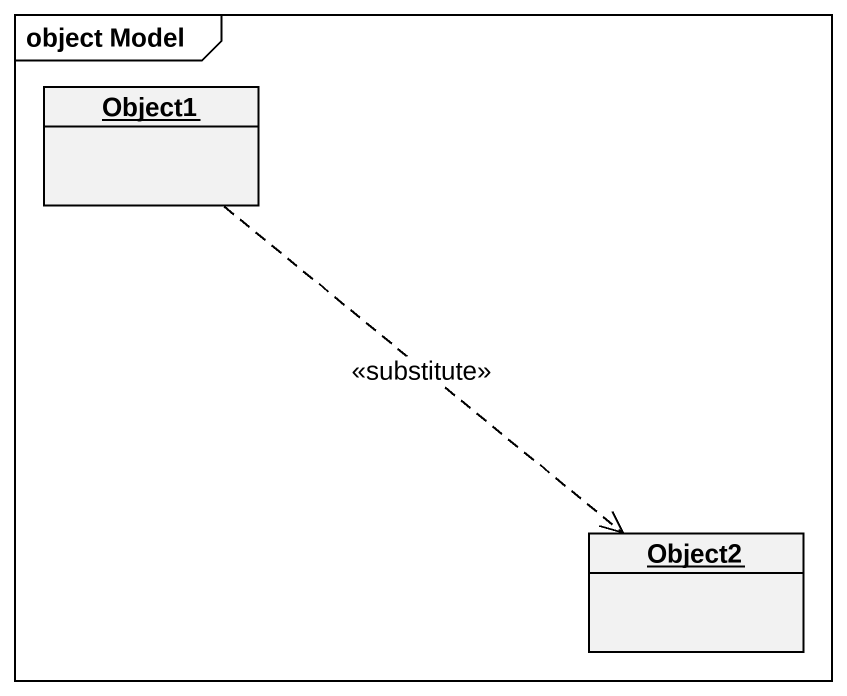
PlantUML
@startuml
mainframe object Model
hide circle
hide empty members
object Object1
object Object2
Object1 ..> Object2 : <<substitute>>
@enduml
